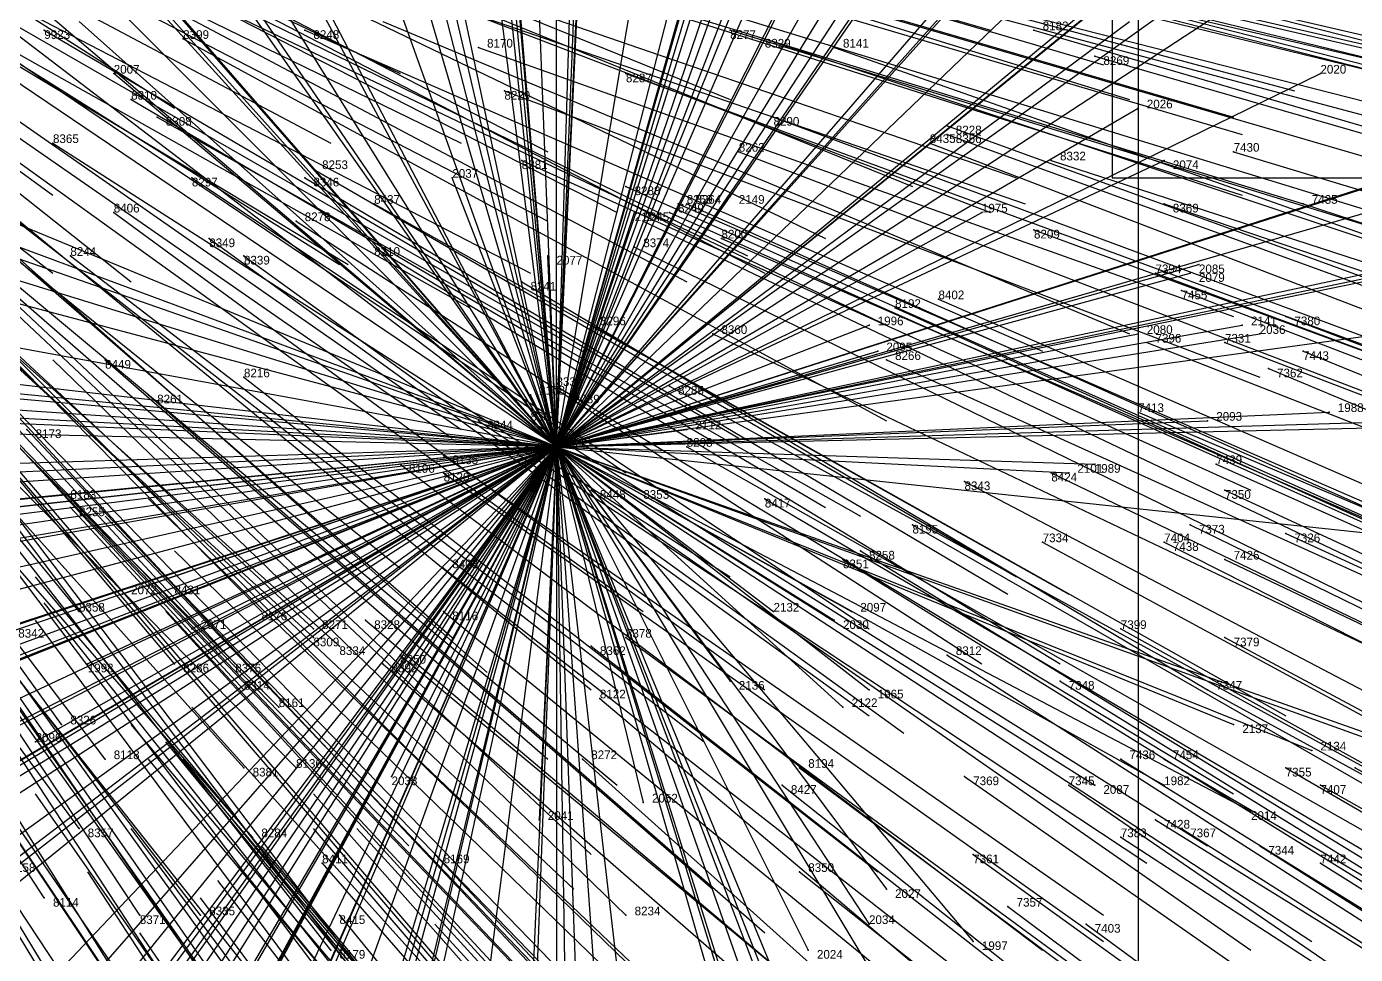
# Model space of a CAD drawing. Extents: x -0.5 to 0.59, y -0.5 to 0.59.
# Drawn here: x 0.103 to 0.256, y -0.1665 to -0.0596 of the extents above; entities that cross this region are included whole.
import ezdxf

# ---------------------------------------------------------------- set-up
doc = ezdxf.new("R2010")
doc.units = 0
for name, color, linetype in [('Clients', 3, 'CONTINUOUS'), ('Facilities', 3, 'CONTINUOUS'), ('Facilities_lines', 3, 'CONTINUOUS'), ('Min_max_boxes', 1, 'CONTINUOUS'), ('Normals', 1, 'CONTINUOUS'), ('Source_points', 5, 'CONTINUOUS'), ('Text', 3, 'CONTINUOUS')]:
    doc.layers.add(name, color=color, linetype=linetype)

msp = doc.modelspace()

# ---------------------------------------------------------------- linework, layer by layer
at = {"layer": 'Clients', "color": 5}
for p in [(0.113, -0.065, -1.25), (0.252, -0.065, -1.25), (0.231, -0.069, -1.25), (0.234, -0.075, -1.25), (0.152, -0.077, -1.25), (0.184, -0.079, -1.25), (0.173, -0.081, -1.25), (0.213, -0.081, -1.25), (0.163, -0.086, -1.25), (0.238, -0.087, -1.25), (0.237, -0.088, -1.25), (0.2, -0.094, -1.25), (0.243, -0.094, -1.25), (0.231, -0.095, -1.25), (0.245, -0.095, -1.25), (0.201, -0.097, -1.25), (0.161, -0.102, -1.25), (0.166, -0.102, -1.25), (0.253, -0.104, -1.25), (0.239, -0.105, -1.25), (0.179, -0.106, -1.25), (0.226, -0.11, -1.25), (0.223, -0.111, -1.25), (0.114, -0.125, -1.25), (0.189, -0.127, -1.25), (0.198, -0.127, -1.25), (0.196, -0.128, -1.25), (0.122, -0.129, -1.25), (0.11, -0.133, -1.25), (0.184, -0.135, -1.25), (0.2, -0.136, -1.25), (0.197, -0.138, -1.25), (0.242, -0.14, -1.25), (0.104, -0.142, -1.25), (0.251, -0.143, -1.25), (0.145, -0.146, -1.25), (0.226, -0.147, -1.25), (0.234, -0.147, -1.25), (0.174, -0.149, -1.25), (0.244, -0.15, -1.25), (0.162, -0.151, -1.25), (0.202, -0.159, -1.25), (0.2, -0.163, -1.25), (0.212, -0.165, -1.25), (0.193, -0.166, -1.25)]:
    msp.add_point(p, dxfattribs=at)
at = {"layer": 'Facilities', "color": 3}
for p in [(0.105, -0.06, -0.302), (0.121, -0.061, -0.338), (0.135, -0.06, -0.37), (0.184, -0.06, -0.483), (0.188, -0.061, -0.493), (0.219, -0.06, -0.568), (0.155, -0.062, -0.418), (0.196, -0.062, -0.514), (0.226, -0.063, -0.587), (0.172, -0.065, -0.459), (0.158, -0.067, -0.428), (0.115, -0.068, -0.333), (0.118, -0.07, -0.344), (0.189, -0.07, -0.503), (0.209, -0.071, -0.552), (0.106, -0.073, -0.321), (0.207, -0.073, -0.547), (0.209, -0.072, -0.553), (0.16, -0.075, -0.441), (0.185, -0.074, -0.497), (0.221, -0.075, -0.584), (0.242, -0.074, -0.632), (0.136, -0.076, -0.39), (0.122, -0.077, -0.361), (0.135, -0.077, -0.389), (0.172, -0.078, -0.473), (0.113, -0.081, -0.347), (0.143, -0.08, -0.409), (0.177, -0.081, -0.487), (0.178, -0.08, -0.488), (0.179, -0.08, -0.49), (0.234, -0.08, -0.619), (0.25, -0.08, -0.656), (0.134, -0.082, -0.393), (0.174, -0.082, -0.48), (0.124, -0.084, -0.374), (0.183, -0.084, -0.502), (0.219, -0.083, -0.585), (0.143, -0.085, -0.416), (0.173, -0.085, -0.482), (0.108, -0.086, -0.344), (0.128, -0.086, -0.385), (0.233, -0.088, -0.622), (0.16, -0.089, -0.458), (0.236, -0.09, -0.631), (0.208, -0.091, -0.567), (0.203, -0.092, -0.556), (0.248, -0.093, -0.663), (0.168, -0.094, -0.481), (0.182, -0.095, -0.514), (0.232, -0.096, -0.629), (0.241, -0.096, -0.648), (0.25, -0.097, -0.67), (0.112, -0.098, -0.371), (0.202, -0.098, -0.561), (0.246, -0.099, -0.664), (0.128, -0.1, -0.405), (0.164, -0.101, -0.481), (0.177, -0.101, -0.511), (0.117, -0.102, -0.388), (0.231, -0.104, -0.633), (0.155, -0.105, -0.47), (0.161, -0.105, -0.48), (0.103, -0.106, -0.371), (0.164, -0.108, -1.25), (0.179, -0.108, -0.522), (0.146, -0.11, -0.458), (0.151, -0.109, -0.467), (0.24, -0.11, -0.659), (0.151, -0.111, -0.469), (0.221, -0.111, -0.618), (0.168, -0.113, -0.507), (0.211, -0.112, -0.597), (0.241, -0.113, -0.665), (0.108, -0.114, -0.392), (0.173, -0.114, -0.518), (0.188, -0.114, -0.549), (0.108, -0.115, -0.395), (0.205, -0.117, -0.59), (0.237, -0.117, -0.662), (0.22, -0.119, -0.625), (0.234, -0.119, -0.655), (0.234, -0.119, -0.657), (0.248, -0.118, -0.688), (0.199, -0.12, -0.582), (0.151, -0.122, -0.485), (0.197, -0.121, -0.578), (0.241, -0.121, -0.675), (0.12, -0.124, -0.431), (0.109, -0.127, -0.417), (0.13, -0.127, -0.454), (0.151, -0.127, -0.494), (0.142, -0.128, -0.479), (0.136, -0.129, -0.469), (0.136, -0.13, -0.471), (0.172, -0.13, -0.538), (0.229, -0.129, -0.656), (0.241, -0.13, -0.686), (0.139, -0.131, -0.478), (0.168, -0.131, -0.533), (0.12, -0.133, -0.448), (0.127, -0.133, -0.46), (0.144, -0.133, -0.491), (0.146, -0.132, -0.492), (0.209, -0.132, -0.618), (0.128, -0.136, -0.466), (0.222, -0.135, -0.651), (0.239, -0.136, -0.688), (0.169, -0.137, -0.543), (0.132, -0.138, -0.476), (0.107, -0.14, -0.44), (0.112, -0.144, -0.456), (0.128, -0.145, -0.484), (0.134, -0.145, -0.493), (0.167, -0.144, -0.551), (0.192, -0.145, -0.602), (0.229, -0.144, -0.676), (0.234, -0.144, -0.688), (0.248, -0.145, -0.719), (0.256, -0.145, -0.736), (0.211, -0.146, -0.642), (0.19, -0.147, -0.602), (0.223, -0.147, -0.667), (0.252, -0.147, -0.729), (0.233, -0.151, -0.695), (0.109, -0.152, -0.469), (0.129, -0.153, -0.5), (0.229, -0.153, -0.688), (0.236, -0.152, -0.703), (0.245, -0.154, -0.725), (0.137, -0.156, -0.518), (0.15, -0.155, -0.541), (0.212, -0.155, -0.657), (0.252, -0.156, -0.74), (0.192, -0.157, -0.62), (0.105, -0.16, -0.479), (0.116, -0.162, -0.498), (0.123, -0.162, -0.508), (0.139, -0.162, -0.533), (0.172, -0.162, -0.59), (0.216, -0.161, -0.673), (0.225, -0.163, -0.696), (0.138, -0.166, -0.54)]:
    msp.add_point(p, dxfattribs=at)
at = {"layer": 'Facilities_lines', "color": 3}
for q in [(0.21, 0.039, -1.25), (0.215, 0.034, -1.25), (0.236, 0.033, -1.25), (0.168, 0.022, -1.25), (0.197, 0.02, -1.25), (0.251, 0.019, -1.25), (0.185, 0.017, -1.25), (0.24, 0.016, -1.25), (0.169, 0.016, -1.25), (0.153, 0.01, -1.25), (0.137, 0.008, -1.25), (0.222, 0.007, -1.25), (0.086, 0.006, -1.25), (0.135, 0.005, -1.25), (0.243, 0.006, -1.25), (0.202, 0.004, -1.25), (0.125, 0.001, -1.25), (0.169, 0, -1.25), (0.196, -0.001, -1.25), (0.224, -0.002, -1.25), (0.109, -0.006, -1.25), (0.093, -0.007, -1.25), (0.203, -0.007, -1.25), (0.154, -0.012, -1.25), (0.263, -0.013, -1.25), (0.226, -0.013, -1.25), (0.152, -0.014, -1.25), (0.191, -0.014, -1.25), (0.203, -0.018, -1.25), (0.085, -0.02, -1.25), (0.118, -0.02, -1.25), (0.267, -0.023, -1.25), (0.113, -0.026, -1.25), (0.157, -0.026, -1.25), (0.07, -0.028, -1.25), (0.147, -0.028, -1.25), (0.235, -0.029, -1.25), (0.093, -0.03, -1.25), (0.273, -0.03, -1.25), (0.161, -0.032, -1.25), (0.185, -0.034, -1.25), (0.23, -0.034, -1.25), (0.101, -0.036, -1.25), (0.271, -0.038, -1.25), (0.25, -0.038, -1.25), (0.244, -0.043, -1.25), (0.167, -0.045, -1.25), (0.103, -0.047, -1.25), (0.11, -0.046, -1.25), (0.189, -0.046, -1.25), (0.159, -0.048, -1.25), (0.147, -0.05, -1.25), (0.092, -0.053, -1.25), (0.164, -0.055, -1.25), (0.209, -0.056, -1.25), (0.109, -0.059, -1.25), (0.23, -0.059, -1.25), (0.113, -0.065, -1.25), (0.252, -0.065, -1.25), (0.028, -0.066, -1.25), (0.289, -0.068, -1.25), (0.231, -0.069, -1.25), (0.058, -0.071, -1.25), (0.067, -0.072, -1.25), (0.276, -0.072, -1.25), (0.036, -0.074, -1.25), (0.278, -0.075, -1.25), (0.234, -0.075, -1.25), (0.089, -0.077, -1.25), (0.152, -0.077, -1.25), (0.304, -0.078, -1.25), (0.303, -0.079, -1.25), (0.184, -0.079, -1.25), (0.213, -0.081, -1.25), (0.173, -0.081, -1.25), (0.291, -0.082, -1.25), (0.044, -0.086, -1.25), (0.163, -0.086, -1.25), (0.238, -0.087, -1.25), (0.31, -0.088, -1.25), (0.237, -0.088, -1.25), (0.017, -0.091, -1.25), (0.2, -0.094, -1.25), (0.243, -0.094, -1.25), (0.032, -0.095, -1.25), (0.245, -0.095, -1.25), (0.231, -0.095, -1.25), (0.002, -0.097, -1.25), (0.201, -0.097, -1.25), (0, -0.101, -1.25), (0.031, -0.101, -1.25), (0.074, -0.1, -1.25), (0.161, -0.102, -1.25), (0.166, -0.102, -1.25), (-0.007, -0.104, -1.25), (0.09, -0.103, -1.25), (0.253, -0.104, -1.25), (0.297, -0.104, -1.25), (0.292, -0.105, -1.25), (0.239, -0.105, -1.25), (0.179, -0.106, -1.25), (-0.029, -0.114, -1.25), (-0.024, -0.129, -1.25), (-0.011, -0.125, -1.25), (-0.011, -0.13, -1.25), (-0.006, -0.138, -1.25), (-0.006, -0.137, -1.25), (-0.001, -0.132, -1.25), (0.002, -0.124, -1.25), (0.006, -0.15, -1.25), (0.012, -0.158, -1.25), (0.015, -0.115, -1.25), (0.025, -0.162, -1.25), (0.031, -0.157, -1.25), (0.045, -0.194, -1.25), (0.046, -0.147, -1.25), (0.046, -0.177, -1.25), (0.047, -0.199, -1.25), (0.048, -0.121, -1.25), (0.049, -0.147, -1.25), (0.053, -0.173, -1.25), (0.057, -0.132, -1.25), (0.058, -0.163, -1.25), (0.063, -0.168, -1.25), (0.064, -0.189, -1.25), (0.068, -0.153, -1.25), (0.071, -0.145, -1.25), (0.072, -0.205, -1.25), (0.073, -0.114, -1.25), (0.073, -0.144, -1.25), (0.074, -0.228, -1.25), (0.075, -0.118, -1.25), (0.076, -0.162, -1.25), (0.078, -0.152, -1.25), (0.08, -0.237, -1.25), (0.081, -0.23, -1.25), (0.083, -0.208, -1.25), (0.085, -0.159, -1.25), (0.086, -0.252, -1.25), (0.088, -0.166, -1.25), (0.093, -0.229, -1.25), (0.093, -0.221, -1.25), (0.096, -0.225, -1.25), (0.097, -0.233, -1.25), (0.103, -0.247, -1.25), (0.104, -0.142, -1.25), (0.108, -0.187, -1.25), (0.108, -0.172, -1.25), (0.109, -0.21, -1.25), (0.11, -0.133, -1.25), (0.112, -0.218, -1.25), (0.113, -0.224, -1.25), (0.114, -0.125, -1.25), (0.118, -0.172, -1.25), (0.119, -0.169, -1.25), (0.122, -0.129, -1.25), (0.128, -0.208, -1.25), (0.129, -0.23, -1.25), (0.13, -0.222, -1.25), (0.131, -0.247, -1.25), (0.131, -0.185, -1.25), (0.141, -0.192, -1.25), (0.145, -0.146, -1.25), (0.149, -0.225, -1.25), (0.149, -0.17, -1.25), (0.15, -0.172, -1.25), (0.16, -0.216, -1.25), (0.161, -0.175, -1.25), (0.162, -0.151, -1.25), (0.173, -0.234, -1.25), (0.2, -0.136, -1.25), (0.226, -0.11, -1.25), (0.165, -0.173, -1.25), (0.193, -0.166, -1.25), (0.202, -0.159, -1.25), (0.196, -0.128, -1.25), (0.2, -0.163, -1.25), (0.286, -0.121, -1.25), (0.263, -0.143, -1.25), (0.264, -0.144, -1.25), (0.234, -0.147, -1.25), (0.212, -0.165, -1.25), (0.175, -0.203, -1.25), (0.244, -0.15, -1.25), (0.202, -0.216, -1.25), (0.174, -0.149, -1.25), (0.215, -0.242, -1.25), (0.169, -0.247, -1.25), (0.198, -0.226, -1.25), (0.164, -0.182, -1.25), (0.206, -0.215, -1.25), (0.226, -0.147, -1.25), (0.19, -0.171, -1.25), (0.195, -0.209, -1.25), (0.198, -0.127, -1.25), (0.223, -0.111, -1.25), (0.206, -0.242, -1.25), (0.212, -0.188, -1.25), (0.197, -0.138, -1.25), (0.189, -0.127, -1.25), (0.251, -0.143, -1.25), (0.184, -0.135, -1.25), (0.242, -0.14, -1.25)]:
    msp.add_line((0.164, -0.108, -1.25), q, dxfattribs=at)
at = {"layer": 'Min_max_boxes', "color": 1}
for p, q in [((0.228, 0.21, -1.25), (0.228, -0.077, -1.25)), ((0.228, 0.21, -1.25), (0.228, -0.077, -1.25)), ((0.231, -0.039, -1.25), (0.231, -0.312, -1.25)), ((0.231, -0.039, -1.25), (0.231, -0.312, -1.25)), ((0.228, -0.077, -1.25), (0.448, -0.077, -1.25)), ((0.228, -0.077, -1.25), (0.448, -0.077, -1.25)), ((0.228, -0.077, -1.25), (0.228, -0.077, -1.25))]:
    msp.add_line(p, q, dxfattribs=at)
at = {"layer": 'Normals', "color": 1}
for p, q in [((0.048, -0.023, -0.132), (0.12, -0.069, -0.081)), ((0.063, -0.025, -0.17), (0.146, -0.065, -0.13)), ((0.034, -0.027, -0.108), (0.106, -0.079, -0.063)), ((0.057, -0.03, -0.161), (0.138, -0.073, -0.12)), ((0.082, -0.032, -0.218), (0.163, -0.074, -0.179)), ((0.071, -0.033, -0.194), (0.153, -0.073, -0.156)), ((0.098, -0.033, -0.258), (0.184, -0.068, -0.221)), ((0.036, -0.034, -0.123), (0.106, -0.088, -0.076)), ((0.047, -0.035, -0.148), (0.115, -0.089, -0.098)), ((0.125, -0.034, -0.323), (0.214, -0.06, -0.285)), ((0.061, -0.038, -0.181), (0.139, -0.087, -0.141)), ((0.139, -0.038, -0.36), (0.227, -0.064, -0.321)), ((0.089, -0.039, -0.244), (0.171, -0.081, -0.203)), ((0.062, -0.04, -0.185), (0.14, -0.087, -0.143)), ((0.082, -0.04, -0.228), (0.163, -0.082, -0.187)), ((0.143, -0.041, -0.371), (0.23, -0.068, -0.332)), ((0.178, -0.041, -0.456), (0.268, -0.064, -0.42)), ((0.112, -0.044, -0.3), (0.195, -0.084, -0.263)), ((0.119, -0.043, -0.318), (0.205, -0.078, -0.28)), ((0.153, -0.044, -0.398), (0.242, -0.07, -0.361)), ((0.16, -0.043, -0.415), (0.249, -0.067, -0.376)), ((0.102, -0.045, -0.28), (0.186, -0.086, -0.243)), ((0.105, -0.045, -0.286), (0.188, -0.088, -0.25)), ((0.074, -0.047, -0.22), (0.154, -0.092, -0.181)), ((0.08, -0.046, -0.231), (0.161, -0.088, -0.19)), ((0.098, -0.046, -0.27), (0.179, -0.089, -0.231)), ((0.13, -0.047, -0.346), (0.217, -0.077, -0.307)), ((0.155, -0.046, -0.404), (0.243, -0.072, -0.366)), ((0.185, -0.046, -0.478), (0.275, -0.069, -0.439)), ((0.128, -0.048, -0.343), (0.214, -0.081, -0.303)), ((0.178, -0.048, -0.461), (0.268, -0.071, -0.425)), ((0.203, -0.048, -0.522), (0.293, -0.069, -0.484)), ((0.131, -0.05, -0.351), (0.218, -0.08, -0.312)), ((0.173, -0.05, -0.449), (0.262, -0.076, -0.412)), ((0.201, -0.049, -0.516), (0.291, -0.07, -0.478)), ((0.087, -0.051, -0.253), (0.167, -0.097, -0.213)), ((0.155, -0.051, -0.409), (0.243, -0.079, -0.371)), ((0.206, -0.052, -0.531), (0.296, -0.074, -0.494)), ((0.209, -0.052, -0.538), (0.299, -0.073, -0.501)), ((0.211, -0.051, -0.543), (0.302, -0.072, -0.506)), ((0.077, -0.053, -0.235), (0.153, -0.106, -0.196)), ((0.162, -0.053, -0.425), (0.25, -0.08, -0.387)), ((0.109, -0.127, -0.417), (0.05, -0.055, -0.455)), ((0.077, -0.055, -0.235), (0.152, -0.107, -0.196)), ((0.118, -0.054, -0.326), (0.202, -0.094, -0.287)), ((0.222, -0.055, -0.572), (0.312, -0.078, -0.536)), ((0.12, -0.124, -0.431), (0.057, -0.056, -0.469)), ((0.18, -0.057, -0.472), (0.268, -0.084, -0.434)), ((0.209, -0.057, -0.542), (0.299, -0.081, -0.504)), ((0.232, -0.057, -0.597), (0.322, -0.079, -0.56)), ((0.095, -0.059, -0.28), (0.172, -0.111, -0.243)), ((0.144, -0.059, -0.389), (0.23, -0.095, -0.352)), ((0.13, -0.127, -0.454), (0.065, -0.061, -0.492)), ((0.105, -0.06, -0.302), (0.185, -0.107, -0.264)), ((0.121, -0.061, -0.338), (0.202, -0.105, -0.299)), ((0.135, -0.06, -0.37), (0.22, -0.097, -0.333)), ((0.184, -0.06, -0.483), (0.272, -0.087, -0.444)), ((0.188, -0.061, -0.493), (0.275, -0.09, -0.455)), ((0.219, -0.06, -0.568), (0.308, -0.086, -0.531)), ((0.12, -0.133, -0.448), (0.06, -0.062, -0.485)), ((0.096, -0.062, -0.286), (0.173, -0.114, -0.248)), ((0.155, -0.062, -0.418), (0.242, -0.093, -0.38)), ((0.196, -0.062, -0.514), (0.284, -0.093, -0.477)), ((0.107, -0.14, -0.44), (0.052, -0.064, -0.476)), ((0.074, -0.064, -0.244), (0.146, -0.122, -0.206)), ((0.226, -0.063, -0.587), (0.316, -0.089, -0.551)), ((0.127, -0.133, -0.46), (0.064, -0.065, -0.497)), ((0.113, -0.065, -1.25), (0.113, -0.065, -1.15)), ((0.172, -0.065, -0.459), (0.259, -0.097, -0.422)), ((0.252, -0.065, -1.25), (0.252, -0.065, -1.15)), ((0.136, -0.129, -0.469), (0.068, -0.066, -0.507)), ((0.158, -0.067, -0.428), (0.245, -0.1, -0.391)), ((0.128, -0.136, -0.466), (0.065, -0.068, -0.503)), ((0.136, -0.13, -0.471), (0.068, -0.068, -0.509)), ((0.115, -0.068, -0.333), (0.195, -0.115, -0.296)), ((0.112, -0.144, -0.456), (0.056, -0.07, -0.492)), ((0.139, -0.131, -0.478), (0.07, -0.069, -0.516)), ((0.083, -0.07, -0.272), (0.152, -0.13, -0.231)), ((0.118, -0.07, -0.344), (0.199, -0.116, -0.306)), ((0.189, -0.07, -0.503), (0.275, -0.102, -0.465)), ((0.231, -0.069, -1.25), (0.231, -0.069, -1.15)), ((0.209, -0.071, -0.552), (0.297, -0.103, -0.516)), ((0.132, -0.138, -0.476), (0.066, -0.072, -0.514)), ((0.082, -0.073, -0.274), (0.149, -0.136, -0.234)), ((0.087, -0.073, -0.284), (0.156, -0.134, -0.245)), ((0.099, -0.073, -0.307), (0.174, -0.127, -0.27)), ((0.106, -0.073, -0.321), (0.184, -0.123, -0.284)), ((0.207, -0.073, -0.547), (0.293, -0.106, -0.511)), ((0.209, -0.072, -0.553), (0.297, -0.104, -0.517)), ((0.16, -0.075, -0.441), (0.244, -0.113, -0.403)), ((0.185, -0.074, -0.497), (0.271, -0.107, -0.46)), ((0.221, -0.075, -0.584), (0.31, -0.104, -0.548)), ((0.234, -0.075, -1.25), (0.234, -0.075, -1.15)), ((0.242, -0.074, -0.632), (0.331, -0.101, -0.595)), ((0.128, -0.145, -0.484), (0.066, -0.076, -0.522)), ((0.136, -0.076, -0.39), (0.217, -0.123, -0.355)), ((0.109, -0.152, -0.469), (0.054, -0.077, -0.505)), ((0.082, -0.078, -0.283), (0.147, -0.143, -0.244)), ((0.096, -0.077, -0.308), (0.168, -0.136, -0.271)), ((0.122, -0.077, -0.361), (0.2, -0.129, -0.325)), ((0.135, -0.077, -0.389), (0.216, -0.125, -0.354)), ((0.152, -0.077, -1.25), (0.152, -0.077, -1.15)), ((0.172, -0.078, -0.473), (0.257, -0.116, -0.435)), ((0.134, -0.145, -0.493), (0.069, -0.079, -0.531)), ((0.098, -0.079, -0.314), (0.171, -0.136, -0.277)), ((0.184, -0.079, -1.25), (0.184, -0.079, -1.15)), ((0.113, -0.081, -0.347), (0.188, -0.136, -0.31)), ((0.143, -0.08, -0.409), (0.223, -0.125, -0.371)), ((0.173, -0.081, -1.25), (0.173, -0.081, -1.15)), ((0.177, -0.081, -0.487), (0.262, -0.119, -0.45)), ((0.178, -0.08, -0.488), (0.263, -0.117, -0.451)), ((0.179, -0.08, -0.49), (0.264, -0.118, -0.454)), ((0.213, -0.081, -1.25), (0.213, -0.081, -1.15)), ((0.234, -0.08, -0.619), (0.322, -0.11, -0.581)), ((0.25, -0.08, -0.656), (0.338, -0.109, -0.619)), ((0.105, -0.16, -0.479), (0.054, -0.082, -0.515)), ((0.134, -0.082, -0.393), (0.213, -0.133, -0.359)), ((0.174, -0.082, -0.48), (0.258, -0.122, -0.443)), ((0.129, -0.153, -0.5), (0.068, -0.083, -0.537)), ((0.093, -0.083, -0.312), (0.163, -0.144, -0.274)), ((0.124, -0.084, -0.374), (0.2, -0.139, -0.34)), ((0.183, -0.084, -0.502), (0.268, -0.121, -0.465)), ((0.219, -0.083, -0.585), (0.306, -0.115, -0.549)), ((0.116, -0.162, -0.498), (0.065, -0.085, -0.537)), ((0.143, -0.085, -0.416), (0.222, -0.133, -0.378)), ((0.173, -0.085, -0.482), (0.257, -0.126, -0.445)), ((0.082, -0.087, -0.3), (0.147, -0.154, -0.263)), ((0.099, -0.087, -0.329), (0.171, -0.147, -0.294)), ((0.108, -0.086, -0.344), (0.181, -0.142, -0.307)), ((0.128, -0.086, -0.385), (0.204, -0.141, -0.351)), ((0.163, -0.086, -1.25), (0.163, -0.086, -1.15)), ((0.238, -0.087, -1.25), (0.238, -0.087, -1.15)), ((0.123, -0.162, -0.508), (0.066, -0.088, -0.544)), ((0.233, -0.088, -0.622), (0.319, -0.12, -0.584)), ((0.237, -0.088, -1.25), (0.237, -0.088, -1.15)), ((0.16, -0.089, -0.458), (0.239, -0.136, -0.419)), ((0.236, -0.09, -0.631), (0.322, -0.123, -0.593)), ((0.1, -0.091, -0.338), (0.168, -0.155, -0.302)), ((0.208, -0.091, -0.567), (0.293, -0.128, -0.53)), ((0.114, -0.17, -0.512), (0.065, -0.092, -0.551)), ((0.138, -0.166, -0.54), (0.081, -0.093, -0.578)), ((0.203, -0.092, -0.556), (0.287, -0.13, -0.519)), ((0.248, -0.093, -0.663), (0.335, -0.126, -0.626)), ((0.168, -0.094, -0.481), (0.248, -0.139, -0.442)), ((0.2, -0.094, -1.25), (0.2, -0.094, -1.15)), ((0.243, -0.094, -1.25), (0.243, -0.094, -1.15)), ((0.098, -0.095, -0.342), (0.166, -0.159, -0.305)), ((0.182, -0.095, -0.514), (0.266, -0.135, -0.477)), ((0.231, -0.095, -1.25), (0.231, -0.095, -1.15)), ((0.232, -0.096, -0.629), (0.319, -0.13, -0.591)), ((0.241, -0.096, -0.648), (0.327, -0.129, -0.61)), ((0.245, -0.095, -1.25), (0.245, -0.095, -1.15)), ((0.201, -0.097, -1.25), (0.201, -0.097, -1.15)), ((0.25, -0.097, -0.67), (0.336, -0.132, -0.633)), ((0.127, -0.174, -0.538), (0.073, -0.098, -0.576)), ((0.144, -0.173, -0.563), (0.088, -0.099, -0.599)), ((0.172, -0.162, -0.59), (0.106, -0.098, -0.629)), ((0.112, -0.098, -0.371), (0.182, -0.159, -0.335)), ((0.202, -0.098, -0.561), (0.286, -0.136, -0.523)), ((0.246, -0.099, -0.664), (0.332, -0.135, -0.627)), ((0.131, -0.175, -0.548), (0.077, -0.1, -0.585)), ((0.128, -0.1, -0.405), (0.201, -0.157, -0.368)), ((0.164, -0.101, -0.481), (0.242, -0.148, -0.441)), ((0.177, -0.101, -0.511), (0.259, -0.146, -0.474)), ((0.117, -0.102, -0.388), (0.188, -0.164, -0.354)), ((0.161, -0.102, -1.25), (0.161, -0.102, -1.15)), ((0.166, -0.102, -1.25), (0.166, -0.102, -1.15)), ((0.166, -0.17, -0.595), (0.102, -0.104, -0.633)), ((0.231, -0.104, -0.633), (0.316, -0.14, -0.595)), ((0.253, -0.104, -1.25), (0.253, -0.104, -1.15)), ((0.155, -0.105, -0.47), (0.232, -0.156, -0.43)), ((0.161, -0.105, -0.48), (0.239, -0.154, -0.44)), ((0.239, -0.105, -1.25), (0.239, -0.105, -1.15)), ((0.151, -0.181, -0.59), (0.095, -0.107, -0.627)), ((0.158, -0.176, -0.592), (0.098, -0.106, -0.63)), ((0.103, -0.106, -0.371), (0.167, -0.174, -0.334)), ((0.179, -0.106, -1.25), (0.179, -0.106, -1.15)), ((0.124, -0.184, -0.555), (0.072, -0.108, -0.593)), ((0.135, -0.184, -0.571), (0.082, -0.108, -0.608)), ((0.164, -0.108, -1.25), (0.164, -0.108, -1.15)), ((0.179, -0.108, -0.522), (0.26, -0.154, -0.486)), ((0.125, -0.188, -0.563), (0.073, -0.11, -0.6)), ((0.135, -0.186, -0.576), (0.083, -0.11, -0.613)), ((0.16, -0.179, -0.6), (0.1, -0.109, -0.638)), ((0.167, -0.176, -0.606), (0.103, -0.109, -0.644)), ((0.146, -0.11, -0.458), (0.22, -0.166, -0.419)), ((0.151, -0.109, -0.467), (0.227, -0.162, -0.428)), ((0.226, -0.11, -1.25), (0.226, -0.11, -1.15)), ((0.24, -0.11, -0.659), (0.325, -0.148, -0.622)), ((0.151, -0.111, -0.469), (0.227, -0.165, -0.431)), ((0.221, -0.111, -0.618), (0.304, -0.151, -0.58)), ((0.223, -0.111, -1.25), (0.223, -0.111, -1.15)), ((0.168, -0.113, -0.507), (0.244, -0.166, -0.47)), ((0.211, -0.112, -0.597), (0.293, -0.155, -0.559)), ((0.241, -0.113, -0.665), (0.325, -0.152, -0.628)), ((0.108, -0.114, -0.392), (0.172, -0.181, -0.354)), ((0.184, -0.179, -0.642), (0.117, -0.114, -0.678)), ((0.173, -0.114, -0.518), (0.251, -0.165, -0.481)), ((0.188, -0.114, -0.549), (0.268, -0.161, -0.512)), ((0.108, -0.115, -0.395), (0.171, -0.183, -0.357)), ((0.176, -0.183, -0.635), (0.112, -0.116, -0.673)), ((0.205, -0.117, -0.59), (0.285, -0.163, -0.552)), ((0.237, -0.117, -0.662), (0.321, -0.158, -0.625)), ((0.137, -0.197, -0.601), (0.086, -0.119, -0.637)), ((0.22, -0.119, -0.625), (0.301, -0.163, -0.586)), ((0.234, -0.119, -0.655), (0.317, -0.161, -0.618)), ((0.234, -0.119, -0.657), (0.317, -0.161, -0.62)), ((0.248, -0.118, -0.688), (0.333, -0.157, -0.651)), ((0.156, -0.194, -0.623), (0.1, -0.12, -0.66)), ((0.186, -0.184, -0.656), (0.12, -0.12, -0.693)), ((0.199, -0.12, -0.582), (0.279, -0.169, -0.545)), ((0.144, -0.198, -0.611), (0.09, -0.121, -0.647)), ((0.151, -0.122, -0.485), (0.224, -0.179, -0.448)), ((0.197, -0.121, -0.578), (0.276, -0.17, -0.541)), ((0.241, -0.121, -0.675), (0.325, -0.161, -0.638)), ((0.163, -0.194, -0.633), (0.104, -0.123, -0.671)), ((0.114, -0.125, -1.25), (0.114, -0.125, -1.15)), ((0.185, -0.191, -0.664), (0.12, -0.124, -0.701)), ((0.095, -0.126, -0.393), (0.152, -0.198, -0.355)), ((0.163, -0.199, -0.642), (0.105, -0.126, -0.68)), ((0.182, -0.196, -0.669), (0.119, -0.127, -0.705)), ((0.151, -0.127, -0.494), (0.223, -0.186, -0.457)), ((0.189, -0.127, -1.25), (0.189, -0.127, -1.15)), ((0.198, -0.127, -1.25), (0.198, -0.127, -1.15)), ((0.159, -0.202, -0.643), (0.104, -0.128, -0.682)), ((0.142, -0.128, -0.479), (0.213, -0.188, -0.442)), ((0.196, -0.128, -1.25), (0.196, -0.128, -1.15)), ((0.122, -0.129, -1.25), (0.122, -0.129, -1.15)), ((0.172, -0.13, -0.538), (0.247, -0.185, -0.501)), ((0.229, -0.129, -0.656), (0.31, -0.174, -0.619)), ((0.241, -0.13, -0.686), (0.323, -0.174, -0.649)), ((0.168, -0.131, -0.533), (0.242, -0.189, -0.497)), ((0.11, -0.133, -1.25), (0.11, -0.133, -1.15)), ((0.144, -0.133, -0.491), (0.214, -0.194, -0.453)), ((0.146, -0.132, -0.492), (0.217, -0.191, -0.454)), ((0.209, -0.132, -0.618), (0.287, -0.182, -0.58)), ((0.184, -0.135, -1.25), (0.184, -0.135, -1.15)), ((0.2, -0.136, -1.25), (0.2, -0.136, -1.15)), ((0.222, -0.135, -0.651), (0.301, -0.184, -0.613)), ((0.239, -0.136, -0.688), (0.321, -0.181, -0.651)), ((0.142, -0.213, -0.641), (0.091, -0.137, -0.679)), ((0.169, -0.137, -0.543), (0.24, -0.197, -0.507)), ((0.184, -0.207, -0.693), (0.122, -0.138, -0.73)), ((0.197, -0.138, -1.25), (0.197, -0.138, -1.15)), ((0.175, -0.211, -0.684), (0.115, -0.14, -0.721)), ((0.242, -0.14, -1.25), (0.242, -0.14, -1.15)), ((0.104, -0.142, -1.25), (0.104, -0.142, -1.15)), ((0.178, -0.214, -0.696), (0.119, -0.142, -0.733)), ((0.141, -0.22, -0.654), (0.09, -0.143, -0.692)), ((0.18, -0.214, -0.699), (0.12, -0.143, -0.736)), ((0.214, -0.207, -0.744), (0.147, -0.143, -0.782)), ((0.251, -0.143, -1.25), (0.251, -0.143, -1.15)), ((0.176, -0.215, -0.696), (0.117, -0.144, -0.733)), ((0.18, -0.216, -0.702), (0.121, -0.144, -0.739)), ((0.167, -0.144, -0.551), (0.236, -0.206, -0.514)), ((0.192, -0.145, -0.602), (0.267, -0.201, -0.565)), ((0.229, -0.144, -0.676), (0.308, -0.193, -0.638)), ((0.234, -0.144, -0.688), (0.314, -0.191, -0.65)), ((0.248, -0.145, -0.719), (0.329, -0.192, -0.682)), ((0.256, -0.145, -0.736), (0.337, -0.19, -0.699)), ((0.145, -0.146, -1.25), (0.145, -0.146, -1.15)), ((0.211, -0.146, -0.642), (0.287, -0.199, -0.604)), ((0.157, -0.224, -0.684), (0.104, -0.148, -0.722)), ((0.198, -0.218, -0.735), (0.136, -0.148, -0.772)), ((0.19, -0.147, -0.602), (0.263, -0.205, -0.563)), ((0.223, -0.147, -0.667), (0.299, -0.199, -0.628)), ((0.226, -0.147, -1.25), (0.226, -0.147, -1.15)), ((0.234, -0.147, -1.25), (0.234, -0.147, -1.15)), ((0.252, -0.147, -0.729), (0.333, -0.193, -0.692)), ((0.174, -0.149, -1.25), (0.174, -0.149, -1.15)), ((0.244, -0.15, -1.25), (0.244, -0.15, -1.15)), ((0.162, -0.151, -1.25), (0.162, -0.151, -1.15)), ((0.233, -0.151, -0.695), (0.312, -0.2, -0.657)), ((0.171, -0.227, -0.711), (0.115, -0.152, -0.747)), ((0.197, -0.223, -0.743), (0.136, -0.152, -0.78)), ((0.204, -0.221, -0.751), (0.141, -0.152, -0.788)), ((0.229, -0.153, -0.688), (0.306, -0.203, -0.649)), ((0.236, -0.152, -0.703), (0.315, -0.202, -0.666)), ((0.19, -0.226, -0.738), (0.13, -0.154, -0.774)), ((0.245, -0.154, -0.725), (0.324, -0.204, -0.688)), ((0.145, -0.235, -0.691), (0.097, -0.156, -0.729)), ((0.137, -0.156, -0.518), (0.198, -0.226, -0.482)), ((0.15, -0.155, -0.541), (0.214, -0.223, -0.504)), ((0.212, -0.155, -0.657), (0.287, -0.209, -0.618)), ((0.252, -0.156, -0.74), (0.33, -0.205, -0.703)), ((0.161, -0.235, -0.712), (0.11, -0.157, -0.748)), ((0.187, -0.229, -0.739), (0.128, -0.157, -0.775)), ((0.192, -0.157, -0.62), (0.264, -0.214, -0.582)), ((0.147, -0.237, -0.698), (0.099, -0.158, -0.736)), ((0.182, -0.232, -0.738), (0.125, -0.158, -0.774)), ((0.202, -0.159, -1.25), (0.202, -0.159, -1.15)), ((0.179, -0.235, -0.738), (0.123, -0.16, -0.775)), ((0.139, -0.162, -0.533), (0.198, -0.234, -0.496)), ((0.216, -0.161, -0.673), (0.29, -0.216, -0.635)), ((0.213, -0.232, -0.787), (0.15, -0.163, -0.825)), ((0.2, -0.163, -1.25), (0.2, -0.163, -1.15)), ((0.225, -0.163, -0.696), (0.3, -0.218, -0.658)), ((0.169, -0.241, -0.735), (0.116, -0.164, -0.772)), ((0.212, -0.165, -1.25), (0.212, -0.165, -1.15)), ((0.193, -0.166, -1.25), (0.193, -0.166, -1.15))]:
    msp.add_line(p, q, dxfattribs=at)
at = {"layer": 'Source_points', "color": 5}
for p in [(0.105, -0.06, -0.302), (0.121, -0.061, -0.338), (0.135, -0.06, -0.37), (0.184, -0.06, -0.483), (0.188, -0.061, -0.493), (0.219, -0.06, -0.568), (0.155, -0.062, -0.418), (0.196, -0.062, -0.514), (0.226, -0.063, -0.587), (0.113, -0.065, -1.25), (0.172, -0.065, -0.459), (0.252, -0.065, -1.25), (0.158, -0.067, -0.428), (0.115, -0.068, -0.333), (0.118, -0.07, -0.344), (0.189, -0.07, -0.503), (0.231, -0.069, -1.25), (0.209, -0.071, -0.552), (0.106, -0.073, -0.321), (0.207, -0.073, -0.547), (0.209, -0.072, -0.553), (0.16, -0.075, -0.441), (0.185, -0.074, -0.497), (0.221, -0.075, -0.584), (0.234, -0.075, -1.25), (0.242, -0.074, -0.632), (0.136, -0.076, -0.39), (0.122, -0.077, -0.361), (0.135, -0.077, -0.389), (0.152, -0.077, -1.25), (0.172, -0.078, -0.473), (0.184, -0.079, -1.25), (0.113, -0.081, -0.347), (0.143, -0.08, -0.409), (0.173, -0.081, -1.25), (0.177, -0.081, -0.487), (0.178, -0.08, -0.488), (0.179, -0.08, -0.49), (0.213, -0.081, -1.25), (0.234, -0.08, -0.619), (0.25, -0.08, -0.656), (0.134, -0.082, -0.393), (0.174, -0.082, -0.48), (0.124, -0.084, -0.374), (0.183, -0.084, -0.502), (0.219, -0.083, -0.585), (0.143, -0.085, -0.416), (0.173, -0.085, -0.482), (0.108, -0.086, -0.344), (0.128, -0.086, -0.385), (0.163, -0.086, -1.25), (0.238, -0.087, -1.25), (0.233, -0.088, -0.622), (0.237, -0.088, -1.25), (0.16, -0.089, -0.458), (0.236, -0.09, -0.631), (0.208, -0.091, -0.567), (0.203, -0.092, -0.556), (0.248, -0.093, -0.663), (0.168, -0.094, -0.481), (0.2, -0.094, -1.25), (0.243, -0.094, -1.25), (0.182, -0.095, -0.514), (0.231, -0.095, -1.25), (0.232, -0.096, -0.629), (0.241, -0.096, -0.648), (0.245, -0.095, -1.25), (0.201, -0.097, -1.25), (0.25, -0.097, -0.67), (0.112, -0.098, -0.371), (0.202, -0.098, -0.561), (0.246, -0.099, -0.664), (0.128, -0.1, -0.405), (0.164, -0.101, -0.481), (0.177, -0.101, -0.511), (0.117, -0.102, -0.388), (0.161, -0.102, -1.25), (0.166, -0.102, -1.25), (0.231, -0.104, -0.633), (0.253, -0.104, -1.25), (0.155, -0.105, -0.47), (0.161, -0.105, -0.48), (0.239, -0.105, -1.25), (0.103, -0.106, -0.371), (0.179, -0.106, -1.25), (0.164, -0.108, -1.25), (0.179, -0.108, -0.522), (0.146, -0.11, -0.458), (0.151, -0.109, -0.467), (0.226, -0.11, -1.25), (0.24, -0.11, -0.659), (0.151, -0.111, -0.469), (0.221, -0.111, -0.618), (0.223, -0.111, -1.25), (0.168, -0.113, -0.507), (0.211, -0.112, -0.597), (0.241, -0.113, -0.665), (0.108, -0.114, -0.392), (0.173, -0.114, -0.518), (0.188, -0.114, -0.549), (0.108, -0.115, -0.395), (0.205, -0.117, -0.59), (0.237, -0.117, -0.662), (0.22, -0.119, -0.625), (0.234, -0.119, -0.655), (0.234, -0.119, -0.657), (0.248, -0.118, -0.688), (0.199, -0.12, -0.582), (0.151, -0.122, -0.485), (0.197, -0.121, -0.578), (0.241, -0.121, -0.675), (0.114, -0.125, -1.25), (0.12, -0.124, -0.431), (0.109, -0.127, -0.417), (0.13, -0.127, -0.454), (0.151, -0.127, -0.494), (0.189, -0.127, -1.25), (0.198, -0.127, -1.25), (0.142, -0.128, -0.479), (0.196, -0.128, -1.25), (0.122, -0.129, -1.25), (0.136, -0.129, -0.469), (0.136, -0.13, -0.471), (0.172, -0.13, -0.538), (0.229, -0.129, -0.656), (0.241, -0.13, -0.686), (0.139, -0.131, -0.478), (0.168, -0.131, -0.533), (0.11, -0.133, -1.25), (0.12, -0.133, -0.448), (0.127, -0.133, -0.46), (0.144, -0.133, -0.491), (0.146, -0.132, -0.492), (0.209, -0.132, -0.618), (0.128, -0.136, -0.466), (0.184, -0.135, -1.25), (0.2, -0.136, -1.25), (0.222, -0.135, -0.651), (0.239, -0.136, -0.688), (0.169, -0.137, -0.543), (0.132, -0.138, -0.476), (0.197, -0.138, -1.25), (0.107, -0.14, -0.44), (0.242, -0.14, -1.25), (0.104, -0.142, -1.25), (0.251, -0.143, -1.25), (0.112, -0.144, -0.456), (0.128, -0.145, -0.484), (0.134, -0.145, -0.493), (0.167, -0.144, -0.551), (0.192, -0.145, -0.602), (0.229, -0.144, -0.676), (0.234, -0.144, -0.688), (0.248, -0.145, -0.719), (0.256, -0.145, -0.736), (0.145, -0.146, -1.25), (0.211, -0.146, -0.642), (0.19, -0.147, -0.602), (0.223, -0.147, -0.667), (0.226, -0.147, -1.25), (0.234, -0.147, -1.25), (0.252, -0.147, -0.729), (0.174, -0.149, -1.25), (0.244, -0.15, -1.25), (0.162, -0.151, -1.25), (0.233, -0.151, -0.695), (0.109, -0.152, -0.469), (0.129, -0.153, -0.5), (0.229, -0.153, -0.688), (0.236, -0.152, -0.703), (0.245, -0.154, -0.725), (0.137, -0.156, -0.518), (0.15, -0.155, -0.541), (0.212, -0.155, -0.657), (0.252, -0.156, -0.74), (0.192, -0.157, -0.62), (0.202, -0.159, -1.25), (0.105, -0.16, -0.479), (0.116, -0.162, -0.498), (0.123, -0.162, -0.508), (0.139, -0.162, -0.533), (0.172, -0.162, -0.59), (0.216, -0.161, -0.673), (0.2, -0.163, -1.25), (0.225, -0.163, -0.696), (0.212, -0.165, -1.25), (0.138, -0.166, -0.54), (0.193, -0.166, -1.25)]:
    msp.add_point(p, dxfattribs=at)

# ---------------------------------------------------------------- texts
at = {"layer": 'Text', "color": 3}
for s, p in [('8182', (0.22, -0.06, -0.568)), ('9923', (0.105, -0.061, -0.302)), ('8399', (0.121, -0.061, -0.338)), ('8248', (0.136, -0.061, -0.37)), ('8170', (0.156, -0.062, -0.418)), ('8277', (0.184, -0.061, -0.483)), ('8329', (0.188, -0.062, -0.493)), ('8141', (0.197, -0.062, -0.514)), ('2007', (0.113, -0.065, -1.25)), ('8269', (0.227, -0.064, -0.587)), ('2020', (0.252, -0.065, -1.25)), ('8287', (0.172, -0.066, -0.459)), ('8310', (0.115, -0.068, -0.333)), ('8229', (0.158, -0.068, -0.428)), ('2026', (0.232, -0.069, -1.25)), ('8308', (0.119, -0.071, -0.344)), ('8290', (0.189, -0.071, -0.503)), ('8228', (0.21, -0.072, -0.552)), ('8365', (0.106, -0.073, -0.321)), ('8262', (0.185, -0.074, -0.497)), ('8435', (0.207, -0.073, -0.547)), ('8356', (0.21, -0.073, -0.553)), ('7430', (0.242, -0.074, -0.632)), ('8253', (0.137, -0.076, -0.39)), ('8281', (0.16, -0.076, -0.441)), ('8332', (0.222, -0.075, -0.584)), ('2074', (0.235, -0.076, -1.25)), ('2037', (0.152, -0.077, -1.25)), ('8297', (0.122, -0.078, -0.361)), ('8346', (0.136, -0.078, -0.389)), ('8288', (0.173, -0.079, -0.473)), ('8437', (0.143, -0.08, -0.409)), ('8259', (0.179, -0.08, -0.488)), ('8264', (0.18, -0.08, -0.49)), ('2149', (0.185, -0.08, -1.25)), ('7435', (0.251, -0.08, -0.656)), ('8406', (0.113, -0.081, -0.347)), ('8278', (0.135, -0.082, -0.393)), ('2114', (0.173, -0.082, -1.25)), ('8245', (0.174, -0.082, -0.48)), ('8249', (0.178, -0.081, -0.487)), ('1975', (0.213, -0.081, -1.25)), ('8369', (0.235, -0.081, -0.619)), ('8349', (0.124, -0.085, -0.374)), ('8374', (0.174, -0.085, -0.482)), ('8200', (0.183, -0.084, -0.502)), ('8209', (0.219, -0.084, -0.585)), ('8244', (0.108, -0.086, -0.344)), ('8210', (0.143, -0.086, -0.416)), ('8339', (0.128, -0.087, -0.385)), ('2077', (0.164, -0.087, -1.25)), ('7394', (0.233, -0.088, -0.622)), ('2085', (0.238, -0.088, -1.25)), ('2079', (0.238, -0.089, -1.25)), ('8241', (0.161, -0.09, -0.458)), ('8402', (0.208, -0.091, -0.567)), ('7455', (0.236, -0.091, -0.631)), ('8192', (0.203, -0.092, -0.556)), ('8296', (0.169, -0.094, -0.481)), ('1996', (0.201, -0.094, -1.25)), ('2141', (0.244, -0.094, -1.25)), ('7380', (0.249, -0.094, -0.663)), ('8360', (0.183, -0.095, -0.514)), ('2080', (0.232, -0.095, -1.25)), ('2036', (0.245, -0.095, -1.25)), ('2095', (0.202, -0.097, -1.25)), ('7396', (0.233, -0.096, -0.629)), ('7331', (0.241, -0.096, -0.648)), ('8266', (0.203, -0.098, -0.561)), ('7443', (0.25, -0.098, -0.67)), ('8449', (0.112, -0.099, -0.371)), ('8216', (0.128, -0.1, -0.405)), ('7362', (0.247, -0.1, -0.664)), ('2108', (0.162, -0.102, -1.25)), ('8338', (0.164, -0.101, -0.481)), ('8285', (0.178, -0.102, -0.511)), ('8261', (0.118, -0.103, -0.388)), ('2039', (0.166, -0.103, -1.25)), ('8387', (0.161, -0.105, -0.48)), ('7413', (0.231, -0.104, -0.633)), ('2093', (0.24, -0.105, -1.25)), ('1988', (0.254, -0.104, -1.25)), ('8344', (0.156, -0.106, -0.47)), ('2112', (0.18, -0.106, -1.25)), ('8173', (0.104, -0.107, -0.371)), ('2045', (0.165, -0.108, -1.25)), ('8298', (0.179, -0.108, -0.522)), ('8196', (0.147, -0.111, -0.458)), ('8135', (0.152, -0.11, -0.467)), ('2101', (0.224, -0.111, -1.25)), ('1989', (0.226, -0.111, -1.25)), ('7439', (0.24, -0.11, -0.659)), ('8120', (0.151, -0.112, -0.469)), ('8424', (0.221, -0.112, -0.618)), ('8183', (0.108, -0.114, -0.392)), ('8448', (0.169, -0.114, -0.507)), ('8353', (0.174, -0.114, -0.518)), ('8343', (0.211, -0.113, -0.597)), ('7350', (0.241, -0.114, -0.665)), ('8417', (0.188, -0.115, -0.549)), ('8255', (0.109, -0.116, -0.395)), ('8195', (0.205, -0.118, -0.59)), ('7373', (0.238, -0.118, -0.662)), ('7334', (0.22, -0.119, -0.625)), ('7404', (0.234, -0.119, -0.655)), ('7438', (0.235, -0.12, -0.657)), ('7326', (0.249, -0.119, -0.688)), ('8258', (0.2, -0.121, -0.582)), ('7426', (0.242, -0.121, -0.675)), ('8403', (0.152, -0.122, -0.485)), ('8351', (0.197, -0.122, -0.578)), ('2072', (0.115, -0.125, -1.25)), ('8431', (0.12, -0.125, -0.431)), ('8358', (0.109, -0.127, -0.417)), ('8176', (0.13, -0.128, -0.454)), ('8116', (0.152, -0.128, -0.494)), ('2132', (0.189, -0.127, -1.25)), ('2097', (0.199, -0.127, -1.25)), ('2071', (0.123, -0.129, -1.25)), ('8271', (0.137, -0.129, -0.469)), ('8328', (0.143, -0.129, -0.479)), ('2030', (0.197, -0.129, -1.25)), ('7399', (0.229, -0.129, -0.656)), ('8342', (0.102, -0.13, -0.411)), ('8309', (0.136, -0.131, -0.471)), ('8378', (0.172, -0.13, -0.538)), ('7379', (0.242, -0.131, -0.686)), ('8334', (0.139, -0.132, -0.478)), ('8362', (0.169, -0.132, -0.533)), ('8312', (0.21, -0.132, -0.618)), ('1998', (0.11, -0.134, -1.25)), ('8286', (0.121, -0.134, -0.448)), ('8376', (0.127, -0.134, -0.46)), ('8392', (0.145, -0.134, -0.491)), ('8250', (0.146, -0.133, -0.492)), ('8314', (0.128, -0.136, -0.466)), ('8122', (0.169, -0.137, -0.543)), ('2136', (0.185, -0.136, -1.25)), ('1965', (0.201, -0.137, -1.25)), ('7348', (0.223, -0.136, -0.651)), ('7347', (0.24, -0.136, -0.688)), ('8161', (0.132, -0.138, -0.476)), ('2122', (0.198, -0.138, -1.25)), ('8326', (0.108, -0.14, -0.44)), ('2137', (0.243, -0.141, -1.25)), ('2096', (0.104, -0.142, -1.25)), ('2134', (0.252, -0.143, -1.25)), ('8118', (0.113, -0.144, -0.456)), ('8272', (0.168, -0.144, -0.551)), ('7436', (0.23, -0.144, -0.676)), ('7454', (0.235, -0.144, -0.688)), ('8381', (0.129, -0.146, -0.484)), ('8136', (0.134, -0.145, -0.493)), ('8194', (0.193, -0.145, -0.602)), ('7355', (0.248, -0.146, -0.719)), ('2038', (0.145, -0.147, -1.25)), ('7369', (0.212, -0.147, -0.642)), ('7345', (0.223, -0.147, -0.667)), ('1982', (0.234, -0.147, -1.25)), ('2052', (0.175, -0.149, -1.25)), ('8427', (0.191, -0.148, -0.602)), ('2087', (0.227, -0.148, -1.25)), ('7407', (0.252, -0.148, -0.729)), ('2041', (0.163, -0.151, -1.25)), ('2014', (0.244, -0.151, -1.25)), ('7428', (0.234, -0.152, -0.695)), ('8357', (0.11, -0.153, -0.469)), ('8284', (0.13, -0.153, -0.5)), ('7383', (0.229, -0.153, -0.688)), ('7367', (0.237, -0.153, -0.703)), ('7344', (0.246, -0.155, -0.725)), ('8158', (0.101, -0.157, -0.464)), ('8411', (0.137, -0.156, -0.518)), ('8169', (0.151, -0.156, -0.541)), ('8350', (0.193, -0.157, -0.62)), ('7361', (0.212, -0.156, -0.657)), ('7442', (0.252, -0.156, -0.74)), ('2027', (0.203, -0.16, -1.25)), ('8114', (0.106, -0.161, -0.479)), ('7357', (0.217, -0.161, -0.673)), ('8371', (0.116, -0.163, -0.498)), ('8335', (0.124, -0.162, -0.508)), ('8415', (0.139, -0.163, -0.533)), ('8234', (0.173, -0.162, -0.59)), ('2034', (0.2, -0.163, -1.25)), ('7403', (0.226, -0.164, -0.696)), ('1997', (0.213, -0.166, -1.25)), ('8179', (0.139, -0.167, -0.54)), ('2024', (0.194, -0.167, -1.25))]:
    msp.add_text(s, height=0.001, dxfattribs=at).set_placement(p)

doc.saveas('drawing.dxf')
